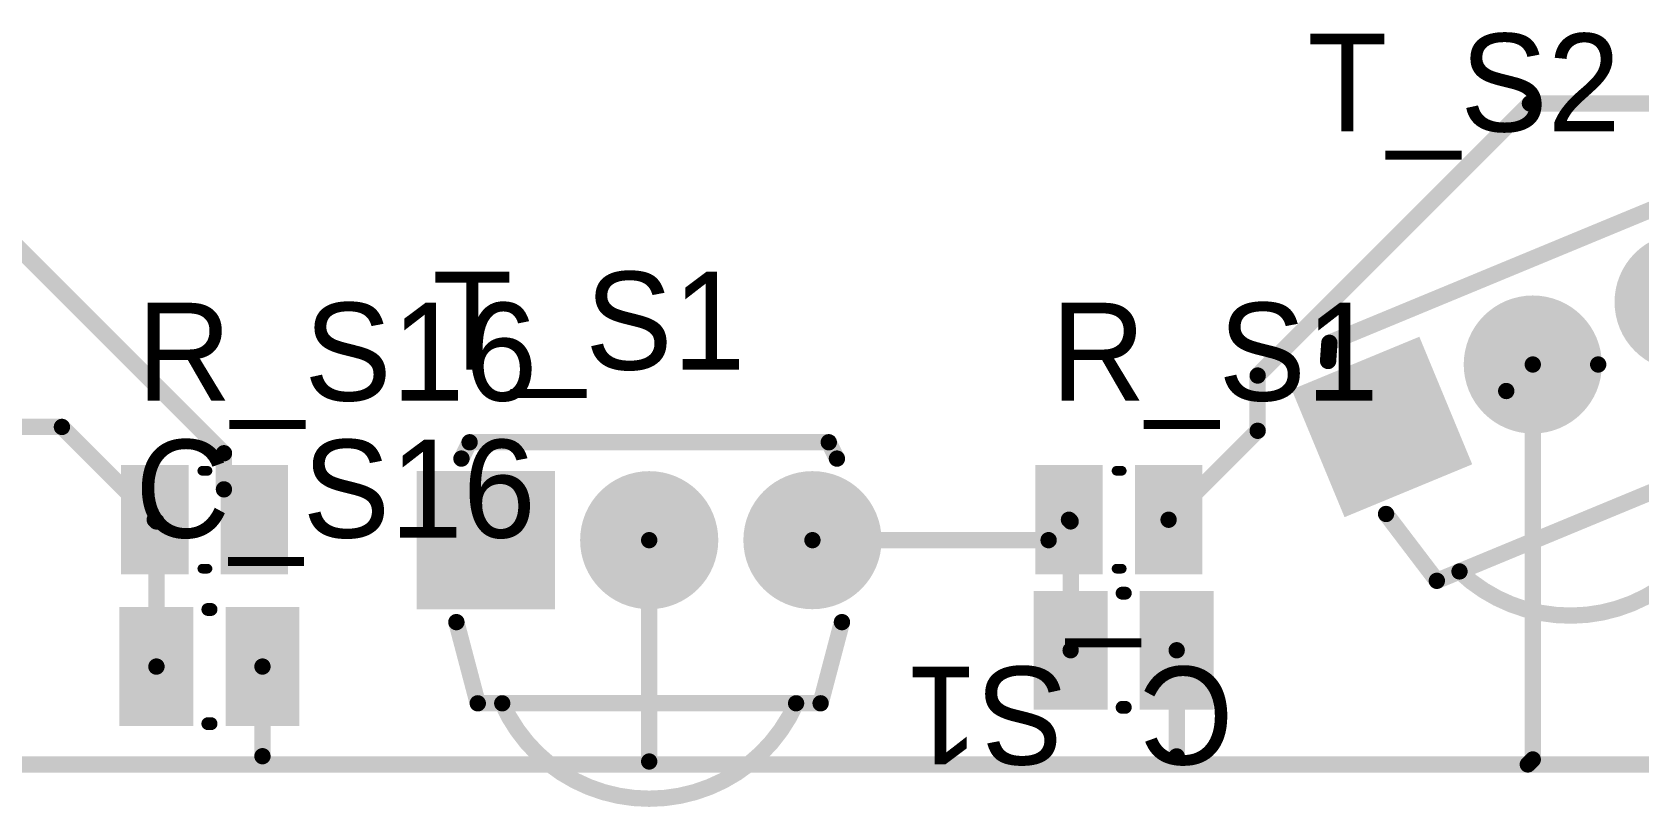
# Model space of a CAD drawing. Extents: x 99.9 to 182.3, y 99.9 to 182.6.
# Drawn here: x 130.4 to 155.4, y 99.92 to 111.99 of the extents above; entities that cross this region are included whole.
import ezdxf

# ---------------------------------------------------------------- set-up
doc = ezdxf.new("R2010")
doc.units = 0
doc.layers.get('0').update_dxf_attribs({"linetype": 'CONTINUOUS'})
for name, color, linetype in [('BOTTOMLAYER', 5, 'CONTINUOUS'), ('BOTTOMSOLDER', 6, 'CONTINUOUS'), ('MULTILAYER', 9, 'CONTINUOUS'), ('TOPLAYER', 1, 'CONTINUOUS'), ('TOPOVERLAY', 2, 'CONTINUOUS'), ('TOPPASTE', 8, 'CONTINUOUS'), ('TOPSOLDER', 216, 'CONTINUOUS')]:
    doc.layers.add(name, color=color, linetype=linetype)

# ---------------------------------------------------------------- blocks, each defined once
blk = doc.blocks.new('TSOP_IR_17')
at = {"layer": 'BOTTOMLAYER', "const_width": 1}
for points in [[(-0.5, -35.924, 1), (0.5, -35.924, 1)], [(2.04, -35.924, 1), (3.04, -35.924, 1)]]:
    blk.add_lwpolyline(points, format="xyb", close=True, dxfattribs=at)
at = {"layer": 'BOTTOMLAYER'}
blk.add_solid([(-3.54, -36.924), (-1.54, -36.924), (-3.54, -34.924), (-1.54, -34.924)], dxfattribs=at)
at = {"layer": 'BOTTOMSOLDER', "const_width": 1.075}
for points in [[(-0.537, -35.924, 1), (0.538, -35.924, 1)], [(2.003, -35.924, 1), (3.078, -35.924, 1)]]:
    blk.add_lwpolyline(points, format="xyb", close=True, dxfattribs=at)
at = {"layer": 'BOTTOMSOLDER'}
blk.add_solid([(-3.615, -36.999), (-1.465, -36.999), (-3.615, -34.849), (-1.465, -34.849)], dxfattribs=at)
at = {"layer": 'MULTILAYER', "const_width": 1}
for points in [[(-0.5, -35.924, 1), (0.5, -35.924, 1)], [(2.04, -35.924, 1), (3.04, -35.924, 1)]]:
    blk.add_lwpolyline(points, format="xyb", close=True, dxfattribs=at)
at = {"layer": 'MULTILAYER'}
blk.add_solid([(-3.54, -36.924), (-1.54, -36.924), (-3.54, -34.924), (-1.54, -34.924)], dxfattribs=at)
at = {"layer": 'TOPLAYER', "const_width": 1}
for points in [[(-0.5, -35.924, 1), (0.5, -35.924, 1)], [(2.04, -35.924, 1), (3.04, -35.924, 1)]]:
    blk.add_lwpolyline(points, format="xyb", close=True, dxfattribs=at)
at = {"layer": 'TOPLAYER'}
blk.add_solid([(-3.54, -36.924), (-1.54, -36.924), (-3.54, -34.924), (-1.54, -34.924)], dxfattribs=at)
at = {"layer": 'TOPOVERLAY', "const_width": 0.254}
for points in [[(-2.921, -34.654), (-2.794, -34.4)], [(-2.794, -34.4), (2.794, -34.4)], [(2.794, -34.4), (2.921, -34.654)], [(-3, -37.2), (-2.667, -38.464)], [(3, -37.2), (2.667, -38.464)], [(-2.667, -38.464), (2.667, -38.464)]]:
    blk.add_lwpolyline(points, dxfattribs=at)
at = {"layer": 'TOPOVERLAY', "const_width": 0.127}
for points in [[(-2.857, -34.4, 1), (-2.731, -34.4, 1)], [(-2.857, -34.4, 1), (-2.731, -34.4, 1)], [(2.731, -34.4, 1), (2.858, -34.4, 1)], [(2.731, -34.4, 1), (2.858, -34.4, 1)], [(-2.984, -34.654, 1), (-2.857, -34.654, 1)], [(2.858, -34.654, 1), (2.985, -34.654, 1)], [(-3.063, -37.2, 1), (-2.936, -37.2, 1)], [(2.936, -37.2, 1), (3.063, -37.2, 1)], [(-2.731, -38.464, 1), (-2.604, -38.464, 1)], [(-2.731, -38.464, 1), (-2.604, -38.464, 1)], [(-2.349, -38.464, 1), (-2.223, -38.464, 1)], [(2.223, -38.464, 1), (2.349, -38.464, 1)], [(2.604, -38.464, 1), (2.731, -38.464, 1)], [(2.604, -38.464, 1), (2.731, -38.464, 1)]]:
    blk.add_lwpolyline(points, format="xyb", close=True, dxfattribs=at)
at = {"layer": 'TOPOVERLAY', "const_width": 0.254}
blk.add_lwpolyline([(2.286, -38.464, -0.649873), (-2.286, -38.464)], format="xyb", dxfattribs=at)
at = {"layer": 'TOPSOLDER', "const_width": 1.075}
for points in [[(-0.537, -35.924, 1), (0.538, -35.924, 1)], [(2.003, -35.924, 1), (3.078, -35.924, 1)]]:
    blk.add_lwpolyline(points, format="xyb", close=True, dxfattribs=at)
at = {"layer": 'TOPSOLDER'}
blk.add_solid([(-3.615, -36.999), (-1.465, -36.999), (-3.615, -34.849), (-1.465, -34.849)], dxfattribs=at)
blk = doc.blocks.new('TSOP_IR_18')
at = {"layer": 'BOTTOMLAYER', "const_width": 1}
for points in [[(-0.5, -35.924, 1), (0.5, -35.924, 1)], [(2.04, -35.924, 1), (3.04, -35.924, 1)]]:
    blk.add_lwpolyline(points, format="xyb", close=True, dxfattribs=at)
at = {"layer": 'BOTTOMLAYER'}
blk.add_solid([(-3.54, -36.924), (-1.54, -36.924), (-3.54, -34.924), (-1.54, -34.924)], dxfattribs=at)
at = {"layer": 'BOTTOMSOLDER', "const_width": 1.075}
for points in [[(-0.537, -35.924, 1), (0.538, -35.924, 1)], [(2.003, -35.924, 1), (3.078, -35.924, 1)]]:
    blk.add_lwpolyline(points, format="xyb", close=True, dxfattribs=at)
at = {"layer": 'BOTTOMSOLDER'}
blk.add_solid([(-3.615, -36.999), (-1.465, -36.999), (-3.615, -34.849), (-1.465, -34.849)], dxfattribs=at)
at = {"layer": 'MULTILAYER', "const_width": 1}
for points in [[(-0.5, -35.924, 1), (0.5, -35.924, 1)], [(2.04, -35.924, 1), (3.04, -35.924, 1)]]:
    blk.add_lwpolyline(points, format="xyb", close=True, dxfattribs=at)
at = {"layer": 'MULTILAYER'}
blk.add_solid([(-3.54, -36.924), (-1.54, -36.924), (-3.54, -34.924), (-1.54, -34.924)], dxfattribs=at)
at = {"layer": 'TOPLAYER', "const_width": 1}
for points in [[(-0.5, -35.924, 1), (0.5, -35.924, 1)], [(2.04, -35.924, 1), (3.04, -35.924, 1)]]:
    blk.add_lwpolyline(points, format="xyb", close=True, dxfattribs=at)
at = {"layer": 'TOPLAYER'}
blk.add_solid([(-3.54, -36.924), (-1.54, -36.924), (-3.54, -34.924), (-1.54, -34.924)], dxfattribs=at)
at = {"layer": 'TOPOVERLAY', "const_width": 0.254}
for points in [[(-2.921, -34.654), (-2.794, -34.4)], [(-2.794, -34.4), (2.794, -34.4)], [(2.794, -34.4), (2.921, -34.654)], [(-3, -37.2), (-2.667, -38.464)], [(2.667, -38.464), (3, -37.2)], [(-2.667, -38.464), (2.667, -38.464)]]:
    blk.add_lwpolyline(points, dxfattribs=at)
at = {"layer": 'TOPOVERLAY', "const_width": 0.127}
for points in [[(-2.857, -34.4, 1), (-2.73, -34.4, 1)], [(-2.857, -34.4, 1), (-2.73, -34.4, 1)], [(2.731, -34.4, 1), (2.858, -34.4, 1)], [(2.731, -34.4, 1), (2.858, -34.4, 1)], [(-2.984, -34.654, 1), (-2.857, -34.654, 1)], [(2.858, -34.654, 1), (2.985, -34.654, 1)], [(-3.063, -37.2, 1), (-2.936, -37.2, 1)], [(2.936, -37.2, 1), (3.063, -37.2, 1)], [(-2.73, -38.464, 1), (-2.603, -38.464, 1)], [(-2.73, -38.464, 1), (-2.603, -38.464, 1)], [(-2.349, -38.464, 1), (-2.223, -38.464, 1)], [(2.223, -38.464, 1), (2.349, -38.464, 1)], [(2.604, -38.464, 1), (2.731, -38.464, 1)], [(2.604, -38.464, 1), (2.731, -38.464, 1)]]:
    blk.add_lwpolyline(points, format="xyb", close=True, dxfattribs=at)
at = {"layer": 'TOPOVERLAY', "const_width": 0.254}
blk.add_lwpolyline([(2.286, -38.464, -0.649873), (-2.286, -38.464)], format="xyb", dxfattribs=at)
at = {"layer": 'TOPSOLDER', "const_width": 1.075}
for points in [[(-0.537, -35.924, 1), (0.538, -35.924, 1)], [(2.003, -35.924, 1), (3.078, -35.924, 1)]]:
    blk.add_lwpolyline(points, format="xyb", close=True, dxfattribs=at)
at = {"layer": 'TOPSOLDER'}
blk.add_solid([(-3.615, -36.999), (-1.465, -36.999), (-3.615, -34.849), (-1.465, -34.849)], dxfattribs=at)
blk = doc.blocks.new('C0805R_24')
at = {"layer": 'TOPLAYER'}
for points in [[(-0.45, -0.775), (0.45, -0.775), (-0.45, 0.775), (0.45, 0.775)], [(1.1, -0.775), (2, -0.775), (1.1, 0.775), (2, 0.775)]]:
    blk.add_solid(points, dxfattribs=at)
at = {"layer": 'TOPOVERLAY', "const_width": 0.15}
for points in [[(0.81, 0.762), (0.73, 0.762)], [(0.81, -0.762), (0.73, -0.762)]]:
    blk.add_lwpolyline(points, dxfattribs=at)
at = {"layer": 'TOPOVERLAY', "const_width": 0.075}
for points in [[(0.692, 0.762, 1), (0.767, 0.762, 1)], [(0.773, 0.762, 1), (0.848, 0.762, 1)], [(0.692, -0.762, 1), (0.767, -0.762, 1)], [(0.773, -0.762, 1), (0.848, -0.762, 1)]]:
    blk.add_lwpolyline(points, format="xyb", close=True, dxfattribs=at)
at = {"layer": 'TOPPASTE'}
for points in [[(-0.45, -0.775), (0.45, -0.775), (-0.45, 0.775), (0.45, 0.775)], [(1.1, -0.775), (2, -0.775), (1.1, 0.775), (2, 0.775)]]:
    blk.add_solid(points, dxfattribs=at)
at = {"layer": 'TOPSOLDER'}
for points in [[(-0.525, -0.85), (0.525, -0.85), (-0.525, 0.85), (0.525, 0.85)], [(1.025, -0.85), (2.075, -0.85), (1.025, 0.85), (2.075, 0.85)]]:
    blk.add_solid(points, dxfattribs=at)
blk = doc.blocks.new('C0805R_39')
at = {"layer": 'TOPLAYER'}
for points in [[(-0.45, -0.775), (0.45, -0.775), (-0.45, 0.775), (0.45, 0.775)], [(1.1, -0.775), (2, -0.775), (1.1, 0.775), (2, 0.775)]]:
    blk.add_solid(points, dxfattribs=at)
at = {"layer": 'TOPOVERLAY', "const_width": 0.15}
for points in [[(0.81, 0.762), (0.73, 0.762)], [(0.81, -0.762), (0.73, -0.762)]]:
    blk.add_lwpolyline(points, dxfattribs=at)
at = {"layer": 'TOPOVERLAY', "const_width": 0.075}
for points in [[(0.692, 0.762, 1), (0.767, 0.762, 1)], [(0.773, 0.762, 1), (0.848, 0.762, 1)], [(0.692, -0.762, 1), (0.767, -0.762, 1)], [(0.773, -0.762, 1), (0.848, -0.762, 1)]]:
    blk.add_lwpolyline(points, format="xyb", close=True, dxfattribs=at)
at = {"layer": 'TOPPASTE'}
for points in [[(-0.45, -0.775), (0.45, -0.775), (-0.45, 0.775), (0.45, 0.775)], [(1.1, -0.775), (2, -0.775), (1.1, 0.775), (2, 0.775)]]:
    blk.add_solid(points, dxfattribs=at)
at = {"layer": 'TOPSOLDER'}
for points in [[(-0.525, -0.85), (0.525, -0.85), (-0.525, 0.85), (0.525, 0.85)], [(1.025, -0.85), (2.075, -0.85), (1.025, 0.85), (2.075, 0.85)]]:
    blk.add_solid(points, dxfattribs=at)
blk = doc.blocks.new('C0805C_55')
at = {"layer": 'TOPLAYER'}
for points in [[(-0.5, -0.85), (0.5, -0.85), (-0.5, 0.85), (0.5, 0.85)], [(1.15, -0.85), (2.15, -0.85), (1.15, 0.85), (2.15, 0.85)]]:
    blk.add_solid(points, dxfattribs=at)
at = {"layer": 'TOPOVERLAY', "const_width": 0.2}
for points in [[(0.8, 0.889), (0.85, 0.889)], [(0.8, -0.889), (0.85, -0.889)]]:
    blk.add_lwpolyline(points, dxfattribs=at)
at = {"layer": 'TOPOVERLAY', "const_width": 0.1}
for points in [[(0.75, 0.889, 1), (0.85, 0.889, 1)], [(0.8, 0.889, 1), (0.9, 0.889, 1)], [(0.75, -0.889, 1), (0.85, -0.889, 1)], [(0.8, -0.889, 1), (0.9, -0.889, 1)]]:
    blk.add_lwpolyline(points, format="xyb", close=True, dxfattribs=at)
at = {"layer": 'TOPPASTE'}
for points in [[(-0.5, -0.85), (0.5, -0.85), (-0.5, 0.85), (0.5, 0.85)], [(1.15, -0.85), (2.15, -0.85), (1.15, 0.85), (2.15, 0.85)]]:
    blk.add_solid(points, dxfattribs=at)
at = {"layer": 'TOPSOLDER'}
for points in [[(-0.575, -0.925), (0.575, -0.925), (-0.575, 0.925), (0.575, 0.925)], [(1.075, -0.925), (2.225, -0.925), (1.075, 0.925), (2.225, 0.925)]]:
    blk.add_solid(points, dxfattribs=at)
blk = doc.blocks.new('C0805C_70')
at = {"layer": 'TOPLAYER'}
for points in [[(-0.5, -0.85), (0.5, -0.85), (-0.5, 0.85), (0.5, 0.85)], [(1.15, -0.85), (2.15, -0.85), (1.15, 0.85), (2.15, 0.85)]]:
    blk.add_solid(points, dxfattribs=at)
at = {"layer": 'TOPOVERLAY', "const_width": 0.2}
for points in [[(0.8, 0.889), (0.85, 0.889)], [(0.8, -0.889), (0.85, -0.889)]]:
    blk.add_lwpolyline(points, dxfattribs=at)
at = {"layer": 'TOPOVERLAY', "const_width": 0.1}
for points in [[(0.75, 0.889, 1), (0.85, 0.889, 1)], [(0.8, 0.889, 1), (0.9, 0.889, 1)], [(0.75, -0.889, 1), (0.85, -0.889, 1)], [(0.8, -0.889, 1), (0.9, -0.889, 1)]]:
    blk.add_lwpolyline(points, format="xyb", close=True, dxfattribs=at)
at = {"layer": 'TOPPASTE'}
for points in [[(-0.5, -0.85), (0.5, -0.85), (-0.5, 0.85), (0.5, 0.85)], [(1.15, -0.85), (2.15, -0.85), (1.15, 0.85), (2.15, 0.85)]]:
    blk.add_solid(points, dxfattribs=at)
at = {"layer": 'TOPSOLDER'}
for points in [[(-0.575, -0.925), (0.575, -0.925), (-0.575, 0.925), (0.575, 0.925)], [(1.075, -0.925), (2.225, -0.925), (1.075, 0.925), (2.225, 0.925)]]:
    blk.add_solid(points, dxfattribs=at)

msp = doc.modelspace()

# ---------------------------------------------------------------- linework, layer by layer
at = {"layer": 'TOPLAYER', "const_width": 0.254}
for points in [[(149.467, 106.639), (153.704, 110.876)], [(153.704, 110.876), (160.958, 110.876)], [(128.613, 110.201), (133.385, 105.429)], [(149.467, 105.779), (149.467, 106.639)], [(153.334, 106.398), (153.748, 106.811)], [(153.748, 106.811), (154.765, 106.811)], [(153.748, 100.662), (153.748, 106.811)], [(128.599, 105.839), (130.863, 105.839)], [(130.863, 105.839), (132.308, 104.394)], [(148.082, 104.394), (149.467, 105.779)], [(133.385, 104.867), (133.385, 105.429)], [(132.308, 104.394), (132.334, 104.368)], [(132.334, 102.108), (132.334, 104.368)], [(146.532, 104.394), (146.558, 104.368)], [(146.558, 102.362), (146.558, 104.368)], [(140, 100.63), (140, 104.076)], [(142.54, 104.076), (146.214, 104.076)], [(148.208, 100.71), (148.208, 102.362)], [(133.984, 100.712), (133.984, 102.108)], [(153.67, 100.584), (153.748, 100.662)], [(120.65, 100.584), (153.67, 100.584)], [(153.67, 100.584), (161.036, 100.584)]]:
    msp.add_lwpolyline(points, dxfattribs=at)
at = {"layer": 'TOPLAYER', "const_width": 0.127}
for points in [[(153.64, 110.876, 1), (153.767, 110.876, 1)], [(153.64, 110.876, 1), (153.767, 110.876, 1)], [(149.404, 106.639, 1), (149.531, 106.639, 1)], [(149.404, 106.639, 1), (149.531, 106.639, 1)], [(153.684, 106.811, 1), (153.811, 106.811, 1)], [(153.684, 106.811, 1), (153.811, 106.811, 1)], [(153.684, 106.811, 1), (153.811, 106.811, 1)], [(154.702, 106.811, 1), (154.829, 106.811, 1)], [(153.271, 106.398, 1), (153.398, 106.398, 1)], [(130.8, 105.839, 1), (130.927, 105.839, 1)], [(130.8, 105.839, 1), (130.927, 105.839, 1)], [(149.404, 105.779, 1), (149.531, 105.779, 1)], [(149.404, 105.779, 1), (149.531, 105.779, 1)], [(133.321, 105.429, 1), (133.448, 105.429, 1)], [(133.321, 105.429, 1), (133.448, 105.429, 1)], [(133.321, 104.867, 1), (133.448, 104.867, 1)], [(132.244, 104.394, 1), (132.371, 104.394, 1)], [(132.244, 104.394, 1), (132.371, 104.394, 1)], [(132.27, 104.368, 1), (132.398, 104.368, 1)], [(132.27, 104.368, 1), (132.398, 104.368, 1)], [(146.468, 104.394, 1), (146.595, 104.394, 1)], [(146.494, 104.368, 1), (146.621, 104.368, 1)], [(146.494, 104.368, 1), (146.621, 104.368, 1)], [(148.018, 104.394, 1), (148.145, 104.394, 1)], [(139.937, 104.076, 1), (140.064, 104.076, 1)], [(142.477, 104.076, 1), (142.604, 104.076, 1)], [(146.151, 104.076, 1), (146.278, 104.076, 1)], [(146.494, 102.362, 1), (146.621, 102.362, 1)], [(148.144, 102.362, 1), (148.271, 102.362, 1)], [(132.27, 102.108, 1), (132.398, 102.108, 1)], [(133.92, 102.108, 1), (134.047, 102.108, 1)], [(133.92, 100.712, 1), (134.047, 100.712, 1)], [(139.937, 100.63, 1), (140.064, 100.63, 1)], [(148.144, 100.71, 1), (148.271, 100.71, 1)], [(153.684, 100.662, 1), (153.811, 100.662, 1)], [(153.684, 100.662, 1), (153.811, 100.662, 1)], [(153.607, 100.584, 1), (153.733, 100.584, 1)], [(153.607, 100.584, 1), (153.733, 100.584, 1)], [(153.607, 100.584, 1), (153.733, 100.584, 1)]]:
    msp.add_lwpolyline(points, format="xyb", close=True, dxfattribs=at)

# ---------------------------------------------------------------- block references
for name, p, rotation in [('TSOP_IR_17', (140, 140), 22.5), ('C0805R_24', (133.858, 104.394), 180), ('C0805R_39', (148.082, 104.394), 180), ('C0805C_70', (146.558, 102.362), 360), ('C0805C_55', (132.334, 102.108), 360)]:
    msp.add_blockref(name, p, dxfattribs=dict(rotation=rotation))
msp.add_blockref('TSOP_IR_18', (140, 140))

# ---------------------------------------------------------------- texts
at = {"layer": 'TOPOVERLAY'}
for s, p in [('T_S2', (150.241, 110.439)), ('T_S1', (136.627, 106.731)), ('R_S16', (132.029, 106.248)), ('C_S16', (132.004, 104.115))]:
    msp.add_text(s, height=1.524, dxfattribs=at).set_placement(p)
for s, rotation, p in [('R_S1', 360, (146.253, 106.248)), ('C_S1', 180, (149.098, 102.108))]:
    msp.add_text(s, height=1.524, rotation=rotation, dxfattribs=at).set_placement(p)

doc.saveas('drawing.dxf')
